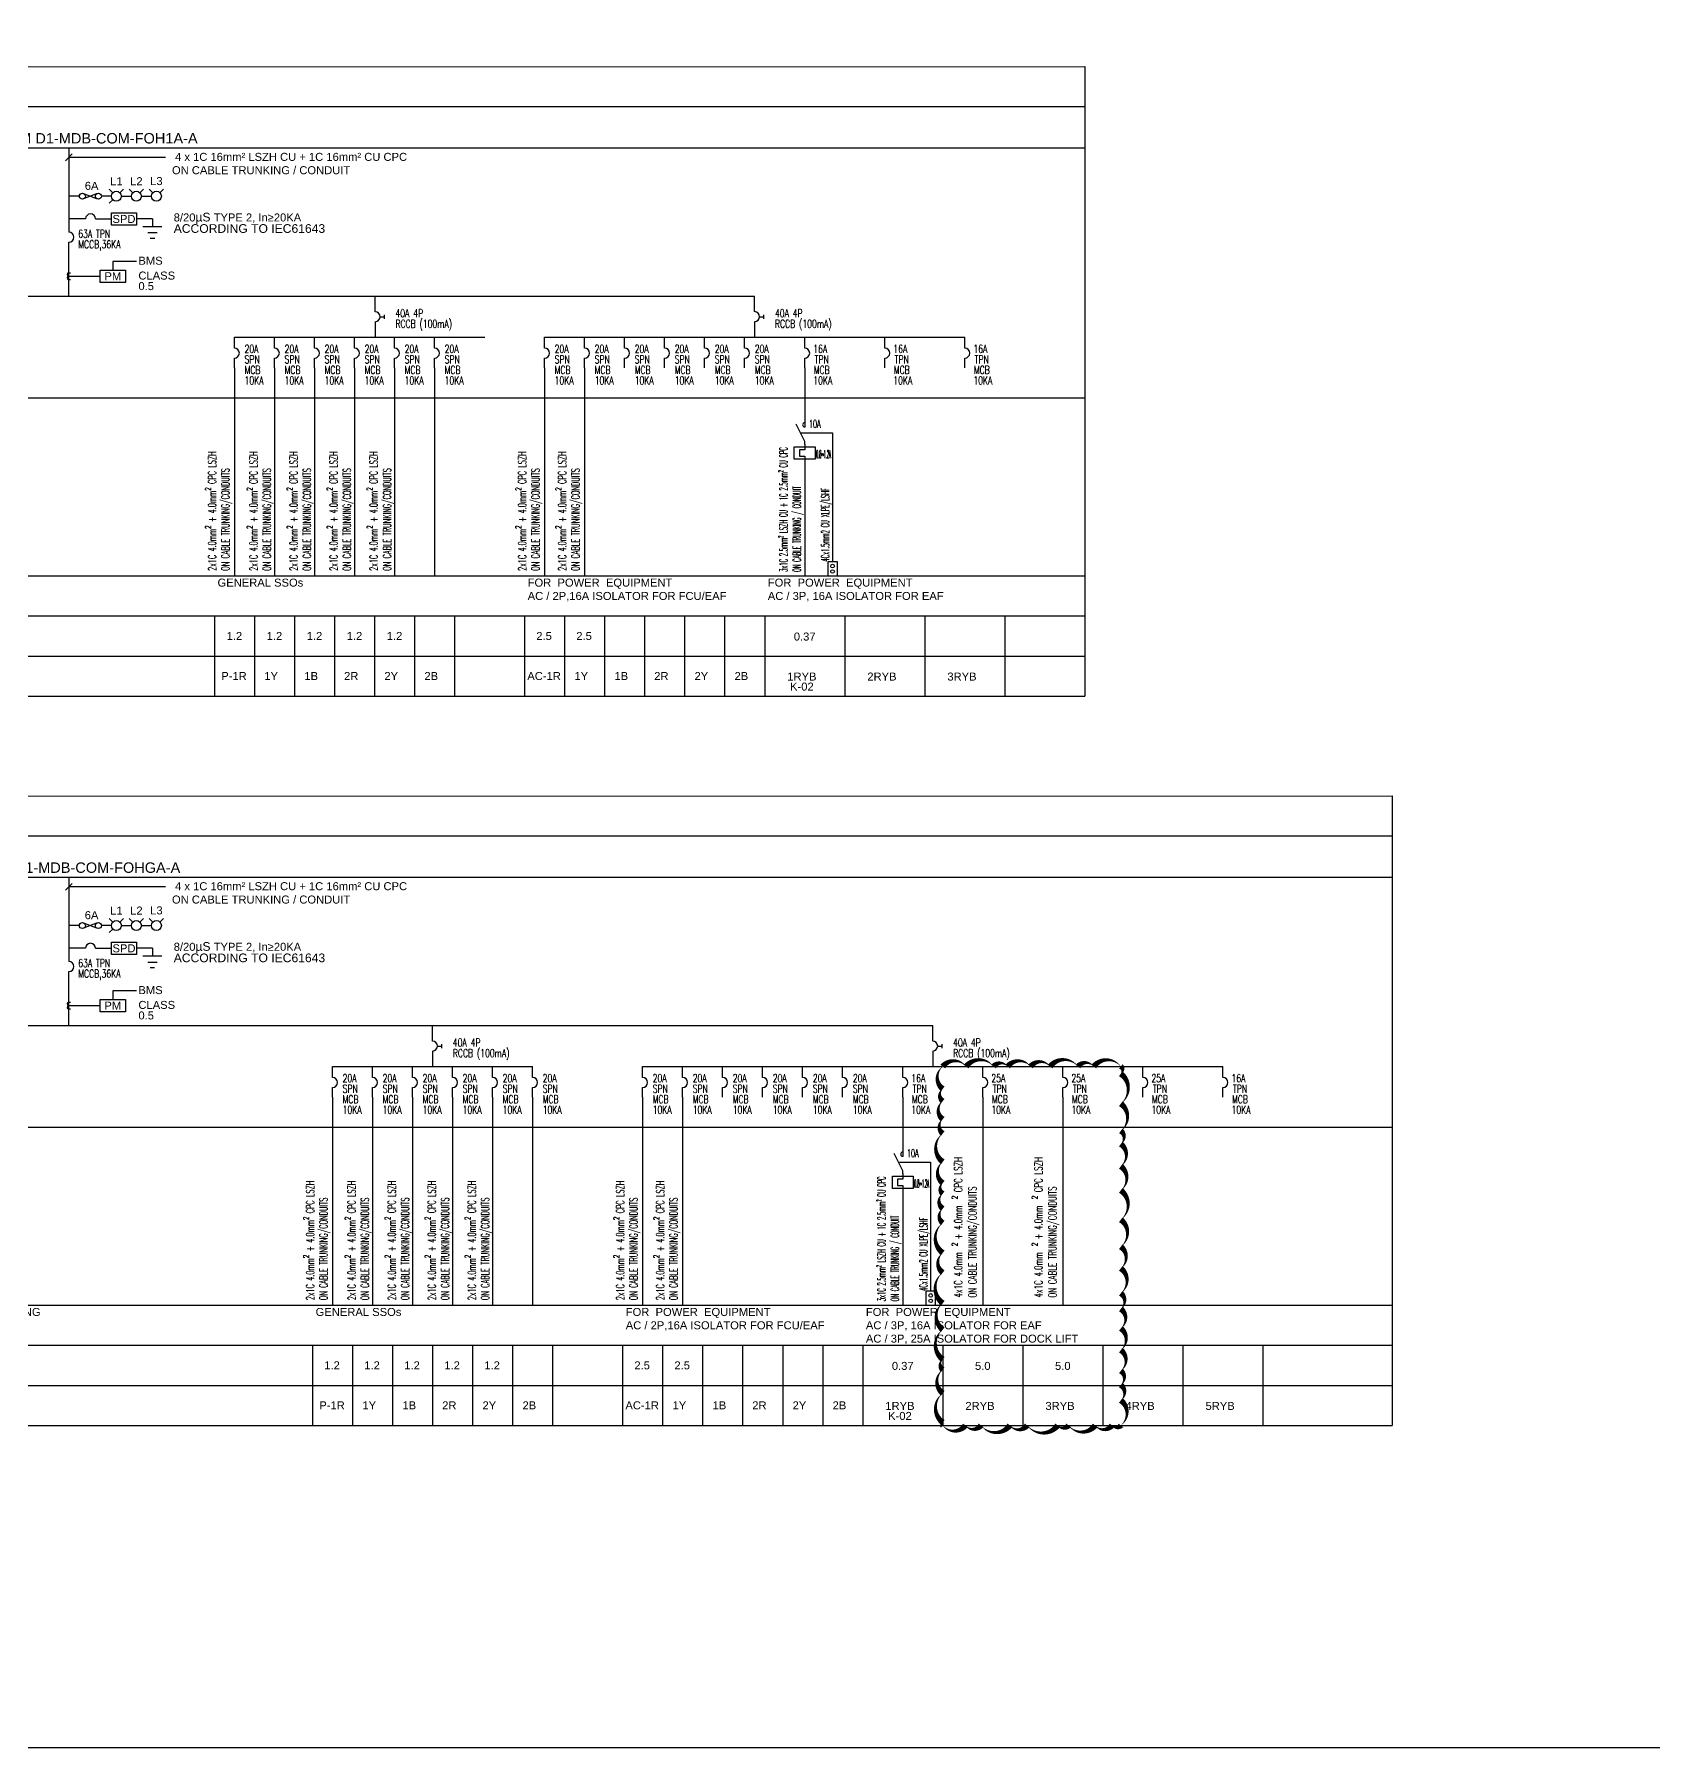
# Model space of a CAD drawing. Header units: inches. Extents: x 155818 to 1515405, y 4999 to 215277.
# Drawn here: x 219046 to 259511, y 134327 to 177141 of the extents above; entities that cross this region are included whole.
import ezdxf
from ezdxf.enums import TextEntityAlignment as Align

# ---------------------------------------------------------------- set-up
doc = ezdxf.new("R2010")
doc.units = ezdxf.units.IN
doc.header["$MEASUREMENT"] = 0
for name, color, linetype in [('-ME-E-Sch DB', 7, 'Continuous'), ('-ME-E-Sch DB_Tx', 7, 'Continuous'), ('E-_ELEC----_E-', 7, 'Continuous'), ('E-YNCX-102-EN$0$L-NOTE-EQUIP', 7, 'Continuous'), ('E-YNCX-102-EN$0$L_EQUIP_C', 6, 'Continuous'), ('E_ELEC----_E-', 7, 'Continuous'), ('L_WIRE_C', 3, 'Continuous')]:
    doc.layers.add(name, color=color, linetype=linetype)
doc.layers.add('20260508 动力修改', color=6, linetype='Continuous', plot=False)
doc.styles.add('-ME-Romans', font='romans.shx', dxfattribs={"width": 0.7})
doc.styles.add('-ME_Romans', font='romans.shx', dxfattribs={"width": 0.8})
doc.styles.add('arial', font='arial.ttf')
doc.styles.add('E-YNCX-102-EN$0$HZTXT', font='ROMANS.shx', dxfattribs={"width": 0.7, "bigfont": 'HZTXT.shx'})
doc.styles.get("Standard").update_dxf_attribs({"font": 'arial.ttf'})
doc.dimstyles.get("Standard").update_dxf_attribs({"dimtxt": 0.18, "dimasz": 0.18, "dimexe": 0.18, "dimexo": 0.0625, "dimgap": 0.09, "dimtad": 0, "dimtih": 1, "dimtoh": 1, "dimdec": 4, "dimzin": 0, "dimdsep": 46, "dimtxsty": 'Standard', "dimcen": 0.09, "dimadec": 0, "dimazin": 0, "dimtfac": 1, "dimtdec": 4, "dimtofl": 0, "dimtmove": 0, "dimatfit": 3, "dimfxl": 1, "dimtolj": 1, "dimtzin": 0, "dimarcsym": 0})

# ---------------------------------------------------------------- blocks, each defined once
blk = doc.blocks.new('COIL_1')
at = {"ltscale": 0.5}
for p, q in [((0, 2.5), (1.2, 2.5)), ((0, -2.5), (1.2, -2.5))]:
    blk.add_line(p, q, dxfattribs=at)
for centre in [(0, 1.3), (0, -1.3)]:
    blk.add_arc(centre, 1.26, 90, 270, dxfattribs=at)
blk = doc.blocks.new('ELEC0302')
at = {"layer": 'E_ELEC----_E-'}
blk.add_arc((0, 0), 250, 270, 90, dxfattribs=at)
blk = doc.blocks.new('ELEC0327')
for p, q in [((151, 57), (-151, -57)), ((-151, 57), (151, -57))]:
    blk.add_line(p, q)
for centre in [(-200, 0), (200, 0)]:
    blk.add_circle(centre, 75)
blk = doc.blocks.new('ELEC0303')
at = {"layer": 'E_ELEC----_E-'}
for p, q in [((250, 0), (450, 0)), ((450, 100), (450, -100))]:
    blk.add_line(p, q, dxfattribs=at)
blk.add_arc((0, 0), 250, 270, 90, dxfattribs=at)
blk = doc.blocks.new('E-YNCX-102-EN$0$AN')
blk.add_lwpolyline([(-125, 400), (125, 400), (125, 0), (-125, 0)], close=True)
at = {"color": 7, "linetype": 'Continuous'}
for centre in [(0, 275), (0, 125)]:
    blk.add_circle(centre, 50, dxfattribs=at)
at = {"layer": 'E-YNCX-102-EN$0$L-NOTE-EQUIP', "style": 'E-YNCX-102-EN$0$HZTXT'}
blk.add_attdef('A', (225, 200), '', height=250, dxfattribs=at)

msp = doc.modelspace()

# ---------------------------------------------------------------- linework, layer by layer
at = {"layer": '-ME-E-Sch DB', "color": 3}
for p, q in [((193411, 174299), (245298, 174302)), ((219909, 174299), (219909, 172194)), ((219823, 173977), (219996, 174150)), ((222322, 174063), (219910, 174063)), ((220577, 172527), (220972, 172527)), ((221997, 172527), (221602, 172527)), ((221762, 172342), (222232, 172342)), ((221882, 172184), (222118, 172184)), ((221997, 172527), (221997, 172342)), ((219909, 170599), (219909, 171944)), ((221940, 172044), (222054, 172044)), ((200668, 170599), (237045, 170600)), ((227561, 170209), (227561, 170599)), ((237045, 170210), (237045, 170600)), ((224045, 169299), (224045, 169571)), ((224045, 169571), (230307, 169571)), ((231794, 169299), (231794, 169571)), ((231794, 169571), (242296, 169571)), ((238296, 169299), (238296, 169570)), ((240296, 169299), (240296, 169570)), ((242296, 169299), (242296, 169570)), ((224045, 168808), (224045, 169049)), ((224045, 168808), (224047, 163607)), ((225045, 168808), (225045, 169049)), ((225045, 168808), (225047, 163607)), ((226045, 168808), (226045, 169049)), ((226045, 168808), (226047, 163607)), ((227045, 168808), (227045, 169049)), ((227045, 168808), (227047, 163607)), ((228045, 168808), (228045, 169049)), ((228045, 168808), (228047, 163607)), ((229045, 168808), (229045, 169049)), ((229045, 168808), (229047, 163607)), ((231794, 168808), (231794, 169049)), ((231794, 168808), (231796, 163607)), ((232794, 168808), (232794, 169049)), ((232794, 168808), (232796, 163607)), ((233794, 168808), (233794, 169049)), ((234794, 168808), (234794, 169049)), ((235794, 168808), (235794, 169049)), ((236794, 168808), (236794, 169049)), ((238296, 168807), (238296, 169049)), ((238296, 168808), (238296, 167478)), ((240296, 168808), (240296, 169049)), ((242296, 168808), (242296, 169049)), ((245298, 168052), (193411, 168052)), ((238296, 166524), (238296, 163604)), ((189797, 163606), (245298, 163607)), ((189797, 162606), (245298, 162606)), ((223547, 162606), (223547, 160606)), ((224547, 162606), (224547, 160606)), ((225547, 162606), (225547, 160606)), ((226547, 162606), (226547, 160606)), ((227547, 162606), (227547, 160606)), ((228547, 162606), (228547, 160606)), ((229547, 162606), (229547, 160606)), ((231296, 162606), (231296, 160606)), ((232296, 162606), (232296, 160606)), ((233296, 162606), (233296, 160606)), ((234296, 162606), (234296, 160606)), ((235296, 162606), (235296, 160606)), ((236296, 162606), (236296, 160606)), ((237296, 162606), (237296, 160606)), ((239296, 162606), (239296, 160606)), ((241296, 162606), (241296, 160606)), ((243296, 162606), (243296, 160606)), ((189797, 161606), (245298, 161606)), ((189787, 160606), (245298, 160606)), ((193410, 156075), (252975, 156078)), ((219822, 155752), (219995, 155925)), ((219909, 156075), (219909, 153970)), ((222321, 155839), (219910, 155839)), ((220576, 154302), (220972, 154302)), ((221997, 154302), (221601, 154302)), ((221997, 154302), (221997, 154118)), ((219909, 152374), (219909, 153720)), ((221762, 154118), (222232, 154118)), ((221881, 153959), (222117, 153959)), ((221940, 153819), (222053, 153819)), ((200667, 152375), (241495, 152376)), ((228995, 151985), (228995, 152375)), ((241495, 151985), (241495, 152376)), ((226495, 151075), (226495, 151346)), ((226495, 151346), (231495, 151346)), ((234244, 151075), (234244, 151346)), ((234244, 151346), (248747, 151346)), ((240746, 151074), (240746, 151346)), ((242746, 151075), (242746, 151347)), ((244746, 151075), (244746, 151346)), ((246746, 151075), (246746, 151346)), ((248747, 151075), (248747, 151346)), ((226495, 150584), (226495, 150825)), ((227495, 150584), (227495, 150825)), ((228495, 150584), (228495, 150825)), ((229495, 150584), (229495, 150825)), ((230495, 150584), (230495, 150825)), ((231495, 150584), (231495, 150825)), ((234244, 150584), (234244, 150825)), ((235244, 150584), (235244, 150825)), ((236244, 150584), (236244, 150825)), ((237244, 150584), (237244, 150825)), ((238244, 150584), (238244, 150825)), ((239244, 150584), (239244, 150825)), ((240746, 150583), (240746, 150824)), ((242746, 150584), (242746, 150825)), ((244746, 150584), (244746, 150825)), ((246746, 150584), (246746, 150825)), ((248747, 150584), (248747, 150825)), ((226495, 150584), (226497, 145383)), ((227495, 150584), (227497, 145383)), ((228495, 150584), (228497, 145383)), ((229495, 150584), (229497, 145383)), ((230495, 150584), (230497, 145383)), ((231495, 150584), (231497, 145383)), ((234244, 150584), (234246, 145383)), ((235244, 150584), (235246, 145383)), ((240746, 150583), (240746, 149254)), ((242746, 150584), (242748, 145383)), ((244746, 150584), (244748, 145383)), ((252975, 149828), (193410, 149828)), ((240746, 148300), (240746, 145380)), ((189796, 145382), (252975, 145383)), ((189796, 144382), (252975, 144382)), ((225997, 144382), (225997, 142382)), ((226997, 144382), (226997, 142382)), ((227997, 144382), (227997, 142382)), ((228997, 144382), (228997, 142382)), ((229997, 144382), (229997, 142382)), ((230997, 144382), (230997, 142382)), ((231997, 144382), (231997, 142382)), ((233746, 144382), (233746, 142382)), ((234746, 144382), (234746, 142382)), ((235746, 144382), (235746, 142382)), ((236746, 144382), (236746, 142382)), ((237746, 144382), (237746, 142382)), ((238746, 144382), (238746, 142382)), ((239746, 144382), (239746, 142382)), ((241746, 144382), (241746, 142382)), ((243746, 144382), (243746, 142382)), ((245746, 144382), (245746, 142382)), ((247746, 144382), (247746, 142382)), ((249746, 144382), (249746, 142382)), ((189796, 143382), (252975, 143382)), ((189786, 142382), (252975, 142382))]:
    msp.add_line(p, q, dxfattribs=at)
for points in [[(189787, 174330), (189787, 176330), (245298, 176332), (245298, 160606)], [(245298, 175332), (189787, 175330)], [(220159, 173095), (219909, 173095)], [(220972, 173095), (220722, 173095)], [(220327, 172527), (219909, 172527)], [(219909, 171095), (220694, 171095)], [(225045, 169299), (225045, 169570)], [(226045, 169299), (226045, 169571)], [(227045, 169299), (227045, 169571)], [(227561, 169959), (227561, 169571)], [(228045, 169299), (228045, 169570)], [(229045, 169299), (229045, 169571)], [(232794, 169299), (232794, 169571)], [(233794, 169299), (233794, 169571)], [(234794, 169299), (234794, 169571)], [(235794, 169299), (235794, 169571)], [(236794, 169299), (236794, 169571)], [(237045, 169960), (237045, 169571)], [(189786, 156106), (189786, 158106), (252975, 158108), (252975, 142382)], [(252975, 157108), (189786, 157106)], [(220159, 154871), (219909, 154871)], [(220972, 154871), (220722, 154871)], [(220326, 154302), (219909, 154302)], [(219909, 152870), (220693, 152870)], [(228995, 151735), (228995, 151346)], [(241495, 151735), (241495, 151346)], [(227495, 151075), (227495, 151346)], [(228495, 151075), (228495, 151346)], [(229495, 151075), (229495, 151346)], [(230495, 151075), (230495, 151346)], [(231495, 151075), (231495, 151346)], [(235244, 151075), (235244, 151346)], [(236244, 151075), (236244, 151346)], [(237244, 151075), (237244, 151346)], [(238244, 151075), (238244, 151346)], [(239244, 151075), (239244, 151346)]]:
    msp.add_lwpolyline(points, dxfattribs=at)
for points in [[(220972, 172680), (221602, 172680), (221602, 172374), (220972, 172374)], [(220694, 171247), (221324, 171247), (221324, 170942), (220694, 170942)], [(220972, 154455), (221601, 154455), (221601, 154150), (220972, 154150)], [(220693, 153023), (221323, 153023), (221323, 152717), (220693, 152717)]]:
    msp.add_lwpolyline(points, close=True, dxfattribs=at)
at = {"color": 6}
for p, q in [((238296, 167478), (238296, 167330)), ((238296, 166967), (238082, 167402)), ((240746, 148743), (240532, 149177)), ((240746, 149254), (240746, 149106))]:
    msp.add_line(p, q, dxfattribs=at)
at = {"color": 7}
for p, q in [((238296, 166757), (238166, 166757)), ((238166, 166757), (238166, 166602)), ((238166, 166602), (238296, 166602)), ((238296, 166835), (238296, 166757)), ((238296, 166602), (238296, 166524)), ((240746, 148611), (240746, 148533)), ((240746, 148533), (240617, 148533)), ((240617, 148533), (240617, 148378)), ((240617, 148378), (240746, 148378)), ((240746, 148378), (240746, 148300))]:
    msp.add_line(p, q, dxfattribs=at)
at = {"color": 4}
for p, q in [((238296, 166897), (238296, 166967)), ((238296, 166897), (238296, 166835)), ((238409, 163605), (238409, 163605)), ((240409, 163605), (240409, 163605)), ((240746, 148673), (240746, 148743)), ((240746, 148673), (240746, 148611)), ((240859, 145381), (240859, 145380)), ((242859, 145381), (242859, 145380))]:
    msp.add_line(p, q, dxfattribs=at)
at = {"color": 6}
for points in [[(238037, 166835), (238555, 166835), (238555, 166524), (238037, 166524)], [(240487, 148611), (241005, 148611), (241005, 148300), (240487, 148300)]]:
    msp.add_lwpolyline(points, close=True, dxfattribs=at)
at = {"color": 7}
for centre in [(238296, 167382), (240746, 149157)]:
    msp.add_arc(centre, 51.8, 90, 270, dxfattribs=at)
for p in [(238296, 167330), (240746, 149106)]:
    msp.add_point(p, dxfattribs=at)
at = {"layer": '20260508 动力修改'}
msp.add_lwpolyline([(241746, 142382, 0, 150, 0.498582), (242312, 142382, 0, 150, 0.498582), (242702, 142382, 0, 150, 0.498582), (243424, 142382, 0, 150, 0.498582), (243856, 142382, 0, 150, 0.498582), (244619, 142382, 0, 150, 0.498582), (244890, 142382, 0, 150, 0.498582), (245555, 142382, 0, 150, 0.498582), (245976, 142382, 0, 150, 0.498582), (246195, 142382, 0, 150, 0.498582), (246195, 143006, 0, 150, 0.498582), (246195, 143390, 0, 150, 0.498582), (246195, 143744, 0, 150, 0.498582), (246195, 144263, 0, 150, 0.498582), (246195, 144804, 0, 150, 0.498582), (246195, 145292, 0, 150, 0.498582), (246195, 145682, 0, 150, 0.498582), (246195, 146305, 0, 150, 0.498582), (246195, 146846, 0, 150, 0.498582), (246195, 147521, 0, 150, 0.498582), (246195, 148254, 0, 150, 0.498582), (246195, 148856, 0, 150, 0.498582), (246195, 149412, 0, 150, 0.498582), (246195, 149740, 0, 150, 0.498582), (246195, 150420, 0, 150, 0.498582), (246195, 151168, 0, 150, 0.498582), (246195, 151347, 0, 150, 0.498582), (245519, 151347, 0, 150, 0.498582), (245124, 151347, 0, 150, 0.498582), (244428, 151347, 0, 150, 0.498582), (243940, 151347, 0, 150, 0.498582), (243368, 151347, 0, 150, 0.498582), (243015, 151347, 0, 150, 0.498582), (242329, 151347, 0, 150, 0.498582), (241746, 151347, 0, 150, 0.498582), (241746, 150791, 0, 150, 0.498582), (241746, 150484, 0, 150, 0.498582), (241746, 150032, 0, 150, 0.498582), (241746, 149674, 0, 150, 0.498582), (241746, 148967, 0, 150, 0.498582), (241746, 148437, 0, 150, 0.498582), (241746, 148172, 0, 150, 0.498582), (241746, 147798, 0, 150, 0.498582), (241746, 147440, 0, 150, 0.498582), (241746, 146691, 0, 150, 0.498582), (241746, 146198, 0, 150, 0.498582), (241746, 145434, 0, 150, 0.498582), (241746, 144774, 0, 150, 0.498582), (241746, 144031, 0, 150, 0.498582), (241746, 143771, 0, 150, 0.498582), (241746, 143184, 0, 150, 0.498582), (241746, 142457, 0, 150, 0.498582)], format="xyseb", close=True, dxfattribs=at)
at = {"layer": 'Defpoints'}
msp.add_lwpolyline([(155818, 215277), (261093, 215277), (261093, 134327), (155818, 134327)], close=True, dxfattribs=at)
at = {"layer": 'E-_ELEC----_E-', "color": 3}
for p, q in [((221009, 173183), (220920, 173272)), ((221009, 173007), (220920, 172918)), ((221186, 173183), (221274, 173272)), ((221222, 173095), (221472, 173095)), ((221509, 173183), (221420, 173272)), ((221686, 173183), (221774, 173272)), ((221722, 173095), (221972, 173095)), ((222009, 173183), (221920, 173272)), ((222186, 173183), (222274, 173272)), ((221008, 154959), (220920, 155048)), ((221185, 154959), (221273, 155048)), ((221508, 154959), (221420, 155048)), ((221685, 154959), (221773, 155048)), ((222008, 154959), (221920, 155048)), ((222185, 154959), (222273, 155048)), ((221008, 154783), (220920, 154694)), ((221222, 154871), (221472, 154871)), ((221722, 154871), (221972, 154871))]:
    msp.add_line(p, q, dxfattribs=at)
for centre in [(221097, 173095), (221597, 173095), (222097, 173095), (221097, 154871), (221597, 154871), (222097, 154871)]:
    msp.add_circle(centre, 125, dxfattribs=at)
at = {"layer": 'E_ELEC----_E-'}
for centre in [(238296, 169174), (240296, 169174), (242296, 169174), (240746, 150949), (242746, 150950), (244746, 150950), (246746, 150950), (248747, 150950)]:
    msp.add_arc(centre, 125, 270, 90, dxfattribs=at)
at = {"layer": 'L_WIRE_C'}
for p, q in [((238210, 167184), (238991, 167184)), ((238991, 167184), (238991, 163965)), ((240661, 148960), (241441, 148960)), ((241441, 148960), (241441, 145741))]:
    msp.add_line(p, q, dxfattribs=at)

# ---------------------------------------------------------------- block references
at = {"layer": '-ME-E-Sch DB', "color": 3}
for p in [(220447, 173095), (220447, 154871)]:
    msp.add_blockref('ELEC0327', p, dxfattribs=at)
at = {"layer": '-ME-E-Sch DB', "color": 3, "xscale": 0.5, "yscale": 0.5, "zscale": 0.5, "rotation": 90}
for p in [(220452, 172527), (220451, 154302)]:
    msp.add_blockref('ELEC0302', p, dxfattribs=at)
at = {"layer": '-ME-E-Sch DB', "color": 3}
for name, p, xscale, yscale, zscale in [('ELEC0302', (219909, 172069), 0.5, 0.5, 0.5), ('COIL_1', (219909, 171095), 33.333333, 33.333333, 33.333333), ('ELEC0303', (227561, 170084), 0.5, 0.5, 0.5), ('ELEC0303', (237045, 170085), 0.5, 0.5, 0.5), ('ELEC0302', (224045, 169174), 0.5, 0.5, 0.5), ('ELEC0302', (225045, 169174), 0.5, 0.5, 0.5), ('ELEC0302', (226045, 169174), 0.5, 0.5, 0.5), ('ELEC0302', (227045, 169174), 0.5, 0.5, 0.5), ('ELEC0302', (228045, 169174), 0.5, 0.5, 0.5), ('ELEC0302', (229045, 169174), 0.5, 0.5, 0.5), ('ELEC0302', (231794, 169174), 0.5, 0.5, 0.5), ('ELEC0302', (232794, 169174), 0.5, 0.5, 0.5), ('ELEC0302', (233794, 169174), 0.5, 0.5, 0.5), ('ELEC0302', (234794, 169174), 0.5, 0.5, 0.5), ('ELEC0302', (235794, 169174), 0.5, 0.5, 0.5), ('ELEC0302', (236794, 169174), 0.5, 0.5, 0.5), ('ELEC0302', (219909, 153845), 0.5, 0.5, 0.5), ('COIL_1', (219909, 152870), 33.333333, 33.333333, 33.333333), ('ELEC0303', (228995, 151860), 0.5, 0.5, 0.5), ('ELEC0303', (241495, 151860), 0.5, 0.5, 0.5), ('ELEC0302', (226495, 150950), 0.5, 0.5, 0.5), ('ELEC0302', (227495, 150950), 0.5, 0.5, 0.5), ('ELEC0302', (228495, 150950), 0.5, 0.5, 0.5), ('ELEC0302', (229495, 150950), 0.5, 0.5, 0.5), ('ELEC0302', (230495, 150950), 0.5, 0.5, 0.5), ('ELEC0302', (231495, 150950), 0.5, 0.5, 0.5), ('ELEC0302', (234244, 150950), 0.5, 0.5, 0.5), ('ELEC0302', (235244, 150950), 0.5, 0.5, 0.5), ('ELEC0302', (236244, 150950), 0.5, 0.5, 0.5), ('ELEC0302', (237244, 150950), 0.5, 0.5, 0.5), ('ELEC0302', (238244, 150950), 0.5, 0.5, 0.5), ('ELEC0302', (239244, 150950), 0.5, 0.5, 0.5)]:
    msp.add_blockref(name, p, dxfattribs=dict(at, xscale=xscale, yscale=yscale, zscale=zscale))
at = {"layer": 'E-YNCX-102-EN$0$L_EQUIP_C', "xscale": 0.9, "yscale": 0.9, "zscale": 0.9}
for p in [(238993, 163605), (241444, 145381)]:
    msp.add_blockref('E-YNCX-102-EN$0$AN', p, dxfattribs=at)

# ---------------------------------------------------------------- texts
at = {"layer": '-ME-E-Sch DB', "color": 3}
for s, p in [('SPD', (221287, 172527)), ('PM', (221009, 171095)), ('SPD', (221287, 154302)), ('PM', (221008, 152870))]:
    msp.add_text(s, height=200, dxfattribs=at).set_placement(p, align=Align.MIDDLE_CENTER)
at = {"layer": '-ME-E-Sch DB', "color": 3, "char_height": 200, "width": 8064.47, "attachment_point": 1}
for insert in [(222486, 174178), (222486, 155954)]:
    msp.add_mtext(' 4 x 1C 16mm² LSZH CU + 1C 16mm² CU CPC \\PON CABLE TRUNKING / CONDUIT ', dxfattribs=dict(at, insert=insert))
at = {"layer": '-ME-E-Sch DB', "color": 3, "char_height": 200, "attachment_point": 1, "line_spacing_factor": 0.789273}
for s, insert, width in [('6A', (220308, 173454), 921.41), ('BMS', (221648, 171583), 737.13), ('CLASS 0.5', (221648, 171212), 737.13), ('6A', (220307, 155230), 921.41), ('BMS', (221648, 153358), 737.13), ('CLASS 0.5', (221648, 152988), 737.13)]:
    msp.add_mtext(s, dxfattribs=dict(at, insert=insert, width=width))
at = {"layer": '-ME-E-Sch DB', "color": 3, "char_height": 200, "attachment_point": 1, "line_spacing_factor": 0.789273, "style": '-ME-Romans'}
for s, insert, width in [('{\\W1;\\fArial|b0|i0|c0|p34;8/20\\H1.08333x;µS\\H0.92308x; TYPE 2, In≥20KA \\P\\H1.08333x;ACCORDING TO IEC61643}', (222530, 172681), 6030.79), ('40A 4P\\PRCCB (100mA)', (228071, 170270), 2497.13), ('40A 4P\\PRCCB (100mA)', (237554, 170270), 2497.13), ('{\\W1;\\fArial|b0|i0|c0|p34;8/20\\H1.08333x;µS\\H0.92308x; TYPE 2, In≥20KA \\P\\H1.08333x;ACCORDING TO IEC61643}', (222530, 154457), 6030.79), ('40A 4P\\PRCCB (100mA)', (229505, 152046), 2497.13), ('40A 4P\\PRCCB (100mA)', (242005, 152046), 2497.13)]:
    msp.add_mtext(s, dxfattribs=dict(at, insert=insert, width=width))
at = {"layer": '-ME-E-Sch DB_Tx', "color": 3, "style": '-ME-Romans'}
for s, width, p in [('16A', 0.7, (238511, 169181)), ('TPN', 0.7, (238544, 168917)), ('16A', 0.7, (240511, 169181)), ('TPN', 0.7, (240544, 168918)), ('16A', 0.7, (242511, 169181)), ('TPN', 0.7, (242544, 168918)), ('MCB', 0.7, (238524, 168654)), ('MCB', 0.7, (240524, 168655)), ('MCB', 0.7, (242524, 168655)), ('10KA', 0.7, (238511, 168391)), ('10KA', 0.7, (240511, 168392)), ('10KA', 0.7, (242511, 168392)), ('10A', 0.6, (238398, 167305)), ('0.8~1.2A', 0.25, (238580, 166549)), ('16A', 0.7, (240961, 150956)), ('25A', 0.7, (242961, 150957)), ('25A', 0.7, (244961, 150957)), ('25A', 0.7, (246961, 150957)), ('16A', 0.7, (248962, 150957)), ('TPN', 0.7, (240995, 150693)), ('TPN', 0.7, (242995, 150694)), ('TPN', 0.7, (244995, 150694)), ('TPN', 0.7, (246995, 150694)), ('TPN', 0.7, (248995, 150694)), ('10KA', 0.7, (240961, 150167)), ('MCB', 0.7, (240975, 150430)), ('10KA', 0.7, (242961, 150168)), ('MCB', 0.7, (242975, 150431)), ('10KA', 0.7, (244961, 150168)), ('MCB', 0.7, (244975, 150431)), ('10KA', 0.7, (246961, 150168)), ('MCB', 0.7, (246975, 150431)), ('10KA', 0.7, (248962, 150168)), ('MCB', 0.7, (248975, 150431)), ('10A', 0.6, (240849, 149081)), ('0.8~1.2A', 0.25, (241030, 148325))]:
    msp.add_text(s, height=200, dxfattribs=dict(at, width=width)).set_placement(p)
at = {"layer": '-ME-E-Sch DB_Tx', "color": 3, "style": '-ME_Romans'}
for s, height, width, p in [('3x1C 2.5mm² LSZH CU + 1C 2.5mm² CU CPC', 200, 0.4, (237864, 163705)), ('ON CABLE TRUNKING / CONDUIT', 200, 0.4, (238201, 163705)), ('4Cx1.5mm2 CU XLPE/LSHF', 200, 0.4, (238910, 163965)), (' CPC LSZH', 200, 0.65, (242235, 148117)), (' CPC LSZH', 200, 0.65, (244235, 148117)), ('ON CABLE TRUNKING/CONDUITS', 200, 0.65, (242587, 145574)), ('ON CABLE TRUNKING/CONDUITS', 200, 0.65, (244587, 145574)), ('3x1C 2.5mm² LSZH CU + 1C 2.5mm² CU CPC', 200, 0.4, (240314, 145481)), ('2', 140, 0.65, (242112, 148030)), (' + 4.0mm', 200, 0.65, (242235, 146941)), ('2', 140, 0.65, (244112, 148030)), (' + 4.0mm', 200, 0.65, (244235, 146941)), ('ON CABLE TRUNKING / CONDUIT', 200, 0.4, (240652, 145481)), ('4Cx1.5mm2 CU XLPE/LSHF', 200, 0.4, (241361, 145741)), ('2', 140, 0.65, (242112, 146855)), ('2', 140, 0.65, (244112, 146855)), ('4x1C 4.0mm', 200, 0.65, (242235, 145574)), ('4x1C 4.0mm', 200, 0.65, (244235, 145574))]:
    msp.add_text(s, height=height, rotation=90, dxfattribs=dict(at, width=width)).set_placement(p)
at = {"layer": '-ME-E-Sch DB_Tx', "color": 3}
for s, p in [('1.2', (224047, 162107)), ('1.2', (225047, 162107)), ('1.2', (226047, 162107)), ('1.2', (227047, 162107)), ('1.2', (228047, 162107)), ('2.5', (231784, 162106)), ('2.5', (232784, 162106)), ('0.37', (238296, 162092)), ('P-1R', (224036, 161106)), ('1Y', (224965, 161106)), ('1B', (225965, 161106)), ('2R', (226965, 161106)), ('2Y', (227965, 161106)), ('2B', (228965, 161106)), ('AC-1R', (231784, 161106)), ('1Y', (232714, 161106)), ('1B', (233714, 161106)), ('2R', (234714, 161106)), ('2Y', (235714, 161106)), ('2B', (236714, 161106)), ('1RYB', (238226, 161092)), ('2RYB', (240226, 161092)), ('3RYB', (242226, 161092)), ('K-02', (238226, 160842)), ('1.2', (226486, 143882)), ('1.2', (227486, 143882)), ('1.2', (228486, 143882)), ('1.2', (229486, 143882)), ('1.2', (230486, 143882)), ('2.5', (234235, 143882)), ('2.5', (235235, 143882)), ('0.37', (240746, 143868)), ('5.0', (242746, 143868)), ('5.0', (244746, 143868)), ('P-1R', (226486, 142882)), ('1Y', (227416, 142882)), ('1B', (228416, 142882)), ('2R', (229416, 142882)), ('2Y', (230416, 142882)), ('2B', (231416, 142882)), ('AC-1R', (234235, 142882)), ('1Y', (235165, 142882)), ('1B', (236165, 142882)), ('2R', (237165, 142882)), ('2Y', (238165, 142882)), ('2B', (239165, 142882)), ('1RYB', (240676, 142868)), ('K-02', (240676, 142618)), ('2RYB', (242676, 142868)), ('3RYB', (244676, 142868)), ('4RYB', (246676, 142868)), ('5RYB', (248676, 142868))]:
    msp.add_text(s, height=200, dxfattribs=at).set_placement(p, align=Align.MIDDLE_CENTER)
at = {"layer": '-ME-E-Sch DB_Tx', "color": 3, "attachment_point": 1}
for s, insert, char_height, width in [('FROM D1-MDB-COM-FOH1A-A', (217903, 174672), 260, 5550.16), ('GENERAL SSOs', (223625, 163540), 200, 8875.03), ('FOR  POWER  EQUIPMENT\\PAC / 2P,16A ISOLATOR FOR FCU/EAF ', (231374, 163540), 200, 8875.03), ('FOR  POWER  EQUIPMENT\\PAC / 3P, 16A ISOLATOR FOR EAF ', (237374, 163540), 200, 8875.03), ('FROM D1-MDB-COM-FOHGA-A', (217388, 156448), 260, 5550.16), ('FOR  EMERGENCY LIGHTING  ', (215262, 145316), 200, 6520.24), ('GENERAL SSOs', (226076, 145316), 200, 8875.03), ('FOR  POWER  EQUIPMENT\\PAC / 2P,16A ISOLATOR FOR FCU/EAF ', (233825, 145316), 200, 8875.03), ('FOR  POWER  EQUIPMENT\\PAC / 3P, 16A ISOLATOR FOR EAF\\PAC / 3P, 25A ISOLATOR FOR DOCK LIFT', (239825, 145316), 200, 8875.03)]:
    msp.add_mtext(s, dxfattribs=dict(at, insert=insert, char_height=char_height, width=width))
at = {"layer": '-ME-E-Sch DB_Tx', "color": 3, "char_height": 200, "attachment_point": 1, "line_spacing_factor": 0.789273, "style": '-ME-Romans'}
for s, insert, width in [('63A TPN  MCCB,36KA', (220145, 172256), 1181.82), ('20A\\PSPN  MCB\\P10KA', (224300, 169381), 458.74), ('20A\\PSPN  MCB\\P10KA', (225300, 169381), 458.74), ('20A\\PSPN  MCB\\P10KA', (226300, 169381), 458.74), ('20A\\PSPN  MCB\\P10KA', (227300, 169381), 458.74), ('20A\\PSPN  MCB\\P10KA', (228300, 169381), 458.74), ('20A\\PSPN  MCB\\P10KA', (229300, 169381), 458.74), ('20A\\PSPN  MCB\\P10KA', (232049, 169381), 458.74), ('20A\\PSPN  MCB\\P10KA', (233049, 169381), 458.74), ('20A\\PSPN  MCB\\P10KA', (234049, 169381), 458.74), ('20A\\PSPN  MCB\\P10KA', (235049, 169381), 458.74), ('20A\\PSPN  MCB\\P10KA', (236049, 169381), 458.74), ('20A\\PSPN  MCB\\P10KA', (237049, 169381), 458.74), ('63A TPN  MCCB,36KA', (220145, 154032), 1181.82), ('20A\\PSPN  MCB\\P10KA', (226750, 151157), 458.74), ('20A\\PSPN  MCB\\P10KA', (227750, 151157), 458.74), ('20A\\PSPN  MCB\\P10KA', (228750, 151157), 458.74), ('20A\\PSPN  MCB\\P10KA', (229750, 151157), 458.74), ('20A\\PSPN  MCB\\P10KA', (230750, 151157), 458.74), ('20A\\PSPN  MCB\\P10KA', (231750, 151157), 458.74), ('20A\\PSPN  MCB\\P10KA', (234499, 151157), 458.74), ('20A\\PSPN  MCB\\P10KA', (235499, 151157), 458.74), ('20A\\PSPN  MCB\\P10KA', (236499, 151157), 458.74), ('20A\\PSPN  MCB\\P10KA', (237499, 151157), 458.74), ('20A\\PSPN  MCB\\P10KA', (238499, 151157), 458.74), ('20A\\PSPN  MCB\\P10KA', (239499, 151157), 458.74)]:
    msp.add_mtext(s, dxfattribs=dict(at, insert=insert, width=width))
at = {"layer": '-ME-E-Sch DB_Tx', "color": 3, "char_height": 200, "width": 4706.99, "attachment_point": 1, "rotation": 90, "style": '-ME_Romans'}
for insert in [(223319, 163733), (224358, 163733), (225358, 163734), (226358, 163734), (227358, 163734), (231068, 163733), (232068, 163733), (225769, 145509), (226808, 145509), (227808, 145510), (228808, 145510), (229808, 145510), (233518, 145509), (234518, 145509)]:
    msp.add_mtext('\\A1;{\\W0.6;2x1C 4.0mm{\\H0.7x;\\S2^ ;} + 4.0mm{\\H0.7x;\\S2^ ;} CPC LSZH\\PON CABLE TRUNKING/CONDUITS}', dxfattribs=dict(at, insert=insert))
at = {"layer": 'E-_ELEC----_E-', "color": 3, "ltscale": 10, "char_height": 200, "width": 200, "attachment_point": 8, "style": 'arial'}
for s, insert in [('\\pxqc;L1', (221097, 173370)), ('\\pxqc;L2', (221597, 173370)), ('\\pxqc;L3', (222097, 173370)), ('\\pxqc;L1', (221097, 155146)), ('\\pxqc;L2', (221597, 155146)), ('\\pxqc;L3', (222097, 155146))]:
    msp.add_mtext(s, dxfattribs=dict(at, insert=insert))

# ---------------------------------------------------------------- leaders
at = {"layer": '-ME-E-Sch DB', "color": 3}
for points in [[(221597, 171467), (221011, 171467), (221011, 171247)], [(221596, 153243), (221011, 153243), (221011, 153023)]]:
    msp.add_leader(points, dimstyle='Standard', dxfattribs=at)

doc.saveas('drawing.dxf')
